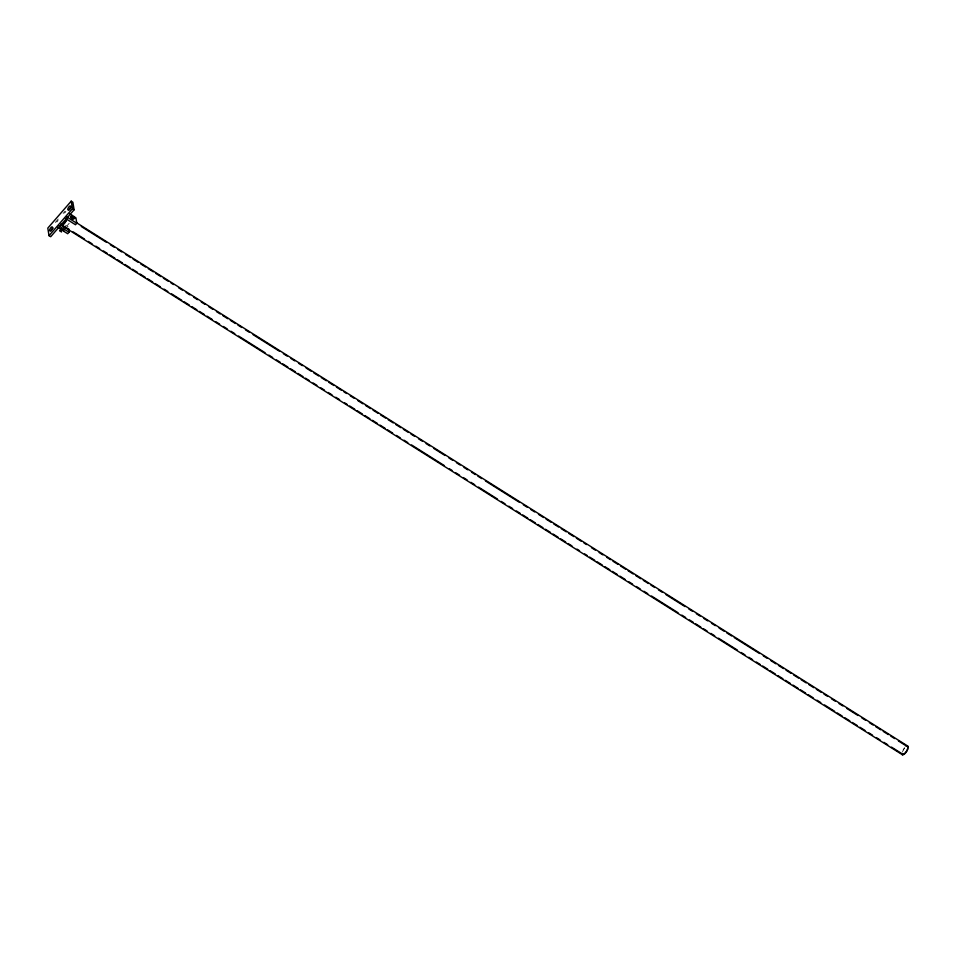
<?xml version="1.0" encoding="UTF-8"?>
<svg xmlns="http://www.w3.org/2000/svg" width="956" height="956" viewBox="0 0 956 956"><rect width="100%" height="100%" fill="white"/><g stroke="black" fill="none" stroke-linecap="round" stroke-linejoin="round"><path stroke-width="0.72" stroke-dasharray="4.78 3.58" d="M55.317 222.425L58.244 219.055M63.12 213.451L65.068 211.204M56.798 222.007L58.101 220.513M64.602 213.033L65.904 211.539M67.255 225.52L69.202 223.274M65.617 225.246L68.115 226.823M903.121 749.946A5.127 1.888 -57.8 0 1 904.639 747.783M902.488 751.99A4.493 1.661 -57.8 0 1 904.687 748.106"/><path stroke-width="1.43" d="M61.483 232.009L59.559 230.516L60.885 231.137M71.103 216.904L72.309 218.673M71.21 201.166L47.8 228.114L49.019 235.666L50.692 236.718L74.102 209.782L72.871 202.218L71.21 201.166L72.429 208.731L74.102 209.782M49.019 235.666L72.429 208.731M68.557 229.524L68.999 232.224L67.697 233.718L57.671 227.409M69.657 213.905L75.918 217.849L76.791 223.238L75.5 224.744L65.474 218.434M72.13 215.279L71.425 215.698L74.186 218.315L74.891 217.884L73.863 216.367M71.162 216.391L70.445 216.821L71.473 218.338L73.923 219.008M63.837 230.599L61.399 229.942L60.371 228.424M63.694 225.867C61.937 226.178 66.203 229.261 65.331 227.158M72.871 218.936L71.365 217.693M76.564 222.76L907.567 745.955M66.777 216.928L76.791 223.238M81.308 226.5L106.57 242.394M110.358 244.784L114.146 247.174M117.935 249.552L121.723 251.942M125.511 254.332L130.566 257.511M133.087 259.1L138.142 262.279M140.663 263.868L145.718 267.047M148.24 268.636L153.295 271.815M155.816 273.404L160.871 276.595M163.392 278.184L168.447 281.363M170.981 282.952L173.502 284.541M178.557 287.72L182.345 290.11M186.133 292.488L189.921 294.878M193.709 297.268L197.498 299.646M201.286 302.036L205.074 304.414M208.862 306.804L212.65 309.194M216.438 311.572L220.227 313.962M222.76 315.552L227.803 318.73M230.336 320.32L235.379 323.498M237.913 325.088L241.701 327.478M245.489 329.868L249.277 332.246M253.065 334.636L279.582 351.33M283.37 353.72L287.159 356.098M290.947 358.488L294.747 360.878M298.535 363.256L302.323 365.646M306.111 368.024L311.154 371.215M313.688 372.804L318.742 375.983M321.264 377.572L326.319 380.751M328.84 382.34L333.895 385.519M336.416 387.108L341.471 390.299M343.993 391.888L346.526 393.478M350.314 395.856L354.102 398.246M357.891 400.636L362.933 403.814M365.467 405.404L370.522 408.582M373.043 410.172L378.098 413.351M380.619 414.94L385.674 418.119M388.196 419.708L393.251 422.899M395.772 424.488L400.827 427.667M403.348 429.256L408.403 432.435M410.925 434.024L414.713 436.414M418.513 438.792L422.301 441.182M426.089 443.572L429.877 445.95M433.666 448.34L445.03 455.498M448.818 457.876L452.606 460.266M456.394 462.656L460.183 465.034M463.971 467.424L467.759 469.802M471.547 472.192L475.335 474.582M477.869 476.172L481.657 478.55M485.445 480.94L519.538 502.402M523.326 504.792L527.115 507.182M530.903 509.56L534.691 511.95M538.479 514.328L543.534 517.519M546.067 519.108L551.11 522.287M553.644 523.876L558.686 527.055M561.22 528.644L566.263 531.823M568.796 533.412L573.851 536.603M576.372 538.192L581.427 541.371M583.949 542.96L586.47 544.55M591.525 547.728L595.313 550.118M599.101 552.496L602.889 554.886M606.678 557.276L610.466 559.654M612.999 561.244L618.054 564.422M620.575 566.012L625.63 569.202M628.152 570.792L633.207 573.97M635.728 575.56L640.783 578.739M643.304 580.328L648.359 583.507M650.881 585.096L654.669 587.486M658.457 589.876L662.245 592.254M666.033 594.644L684.986 606.57M688.774 608.96L692.562 611.338M696.35 613.728L700.139 616.106M703.927 618.496L707.715 620.886M711.503 623.264L715.291 625.654M719.079 628.032L724.134 631.223M726.656 632.812L731.71 635.991M734.232 637.58L759.494 653.486M763.282 655.864L767.071 658.254M770.859 660.632L775.913 663.822M778.435 665.412L783.49 668.591M786.011 670.18L791.066 673.359M793.6 674.948L798.642 678.127M801.176 679.716L806.219 682.907M808.752 684.496L813.795 687.675M816.328 689.264L821.383 692.443M823.905 694.032L827.693 696.422M831.481 698.8L835.269 701.19M839.057 703.58L842.845 705.958M846.634 708.348L857.998 715.506M861.786 717.884L865.574 720.274M869.374 722.652L873.163 725.042M875.684 726.632L880.739 729.81M883.26 731.4L888.315 734.59M890.837 736.18L894.625 738.558M898.413 740.948L907.256 746.517A4.493 1.661 -57.8 0 1 907.806 747.233M65.546 227.11L69.334 229.488M73.122 231.878L84.487 239.036M88.287 241.414L92.075 243.804M95.863 246.194L99.651 248.572M103.439 250.962L107.227 253.34M109.749 254.941L114.804 258.12M117.325 259.709L122.38 262.888M124.901 264.477L129.956 267.656M132.478 269.245L137.533 272.424M140.066 274.014L145.109 277.204M147.642 278.794L152.685 281.972M155.219 283.562L160.261 286.74M164.062 289.13L167.85 291.508M171.638 293.898L181.736 300.256M184.257 301.845L189.312 305.024M191.845 306.625L196.888 309.804M199.422 311.393L204.465 314.572M206.998 316.161L212.053 319.34M215.841 321.73L219.629 324.108M223.417 326.498L227.205 328.888M230.994 331.266L234.782 333.656M238.57 336.034L265.087 352.74M268.875 355.118L272.663 357.508M276.451 359.898L280.239 362.276M282.773 363.866L287.828 367.044M290.349 368.646L295.404 371.824M297.925 373.414L302.98 376.592M305.502 378.182L309.29 380.572M313.078 382.95L316.866 385.34M320.654 387.718L324.442 390.108M328.231 392.498L332.019 394.876M335.819 397.266L339.607 399.644M344.65 402.835L347.183 404.424M349.705 406.013L354.76 409.192M357.281 410.781L362.336 413.96M364.857 415.549L369.912 418.728M372.434 420.317L377.489 423.508M380.01 425.097L385.065 428.276M387.598 429.865L392.641 433.044M396.429 435.434L400.217 437.812M404.006 440.202L407.794 442.592M411.594 444.97L444.421 465.644M449.475 468.822L451.997 470.412M455.785 472.802L459.573 475.192M463.373 477.57L467.161 479.96M470.95 482.338L474.738 484.728M478.526 487.118L497.467 499.044M501.255 501.422L505.043 503.812M508.831 506.202L512.619 508.58M516.407 510.97L520.195 513.348M522.729 514.949L527.772 518.128M530.305 519.717L535.36 522.896M537.881 524.486L542.936 527.664M545.458 529.254L550.513 532.432M553.034 534.022L558.089 537.212M560.61 538.802L565.665 541.98M568.187 543.57L571.975 545.948M577.03 549.138L579.551 550.728M584.606 553.906L587.139 555.496M589.661 557.085L594.716 560.264M597.237 561.853L602.292 565.032M604.813 566.621L609.868 569.812M612.39 571.401L617.445 574.58M619.966 576.169L625.021 579.348M628.809 581.738L632.597 584.116M636.385 586.506L640.173 588.896M643.962 591.274L647.75 593.664M651.538 596.042L678.067 612.748M681.855 615.126L685.643 617.516M689.431 619.906L693.22 622.284M695.741 623.874L700.796 627.052M703.317 628.642L707.105 631.032M710.905 633.422L714.694 635.8M718.482 638.19L737.423 650.116M741.211 652.506L744.999 654.884M748.787 657.274L752.575 659.652M756.363 662.042L760.151 664.432M762.685 666.021L767.728 669.2M770.261 670.789L775.304 673.968M777.837 675.557L782.88 678.736M785.414 680.325L790.469 683.516M792.99 685.105L798.045 688.284M800.566 689.874L805.621 693.052M808.143 694.642L813.197 697.82M816.986 700.21L820.774 702.588M824.562 704.978L834.672 711.336M837.193 712.925L842.248 716.116M844.769 717.705L849.824 720.884M852.346 722.473L857.401 725.652M859.922 727.241L864.977 730.42M868.765 732.81L872.553 735.2M876.341 737.578L880.129 739.968M883.918 742.346L887.706 744.736M891.494 747.126L902.858 754.272M61.447 225.269L902.548 754.834M58.973 225.915L68.999 232.224M62.917 229.739L62.702 230.384L61.1 228.878M66.526 219.235A4.493 1.661 -57.8 0 1 63.598 223.859A4.493 1.661 -57.8 0 1 61.208 224.003M906.264 746.325A5.127 1.888 -57.8 0 1 906.993 750.842A5.127 1.888 -57.8 0 1 901.914 754.009M907.626 748.799A4.493 1.661 -57.8 0 1 904.711 753.424A4.493 1.661 -57.8 0 1 902.309 753.555M66.884 219.008A5.127 1.888 -57.8 0 1 63.55 224.29A5.127 1.888 -57.8 0 1 60.814 224.457M51.349 230.778A2.342 0.86 -57.8 0 1 51.803 229.739M52.496 228.759A2.342 0.86 -57.8 0 1 53.237 228.09M69.549 209.83A2.342 0.86 -57.8 0 1 70.003 208.79M70.696 207.811A2.342 0.86 -57.8 0 1 71.437 207.141M68.665 209.794A2.342 0.86 -57.8 0 0 70.648 206.293A2.342 0.86 -57.8 0 0 68.33 207.739A2.342 0.86 -57.8 0 0 68.665 209.794M50.465 230.743A2.342 0.86 -57.8 0 0 52.449 227.253A2.342 0.86 -57.8 0 0 50.13 228.687A2.342 0.86 -57.8 0 0 50.465 230.743"/></g></svg>
